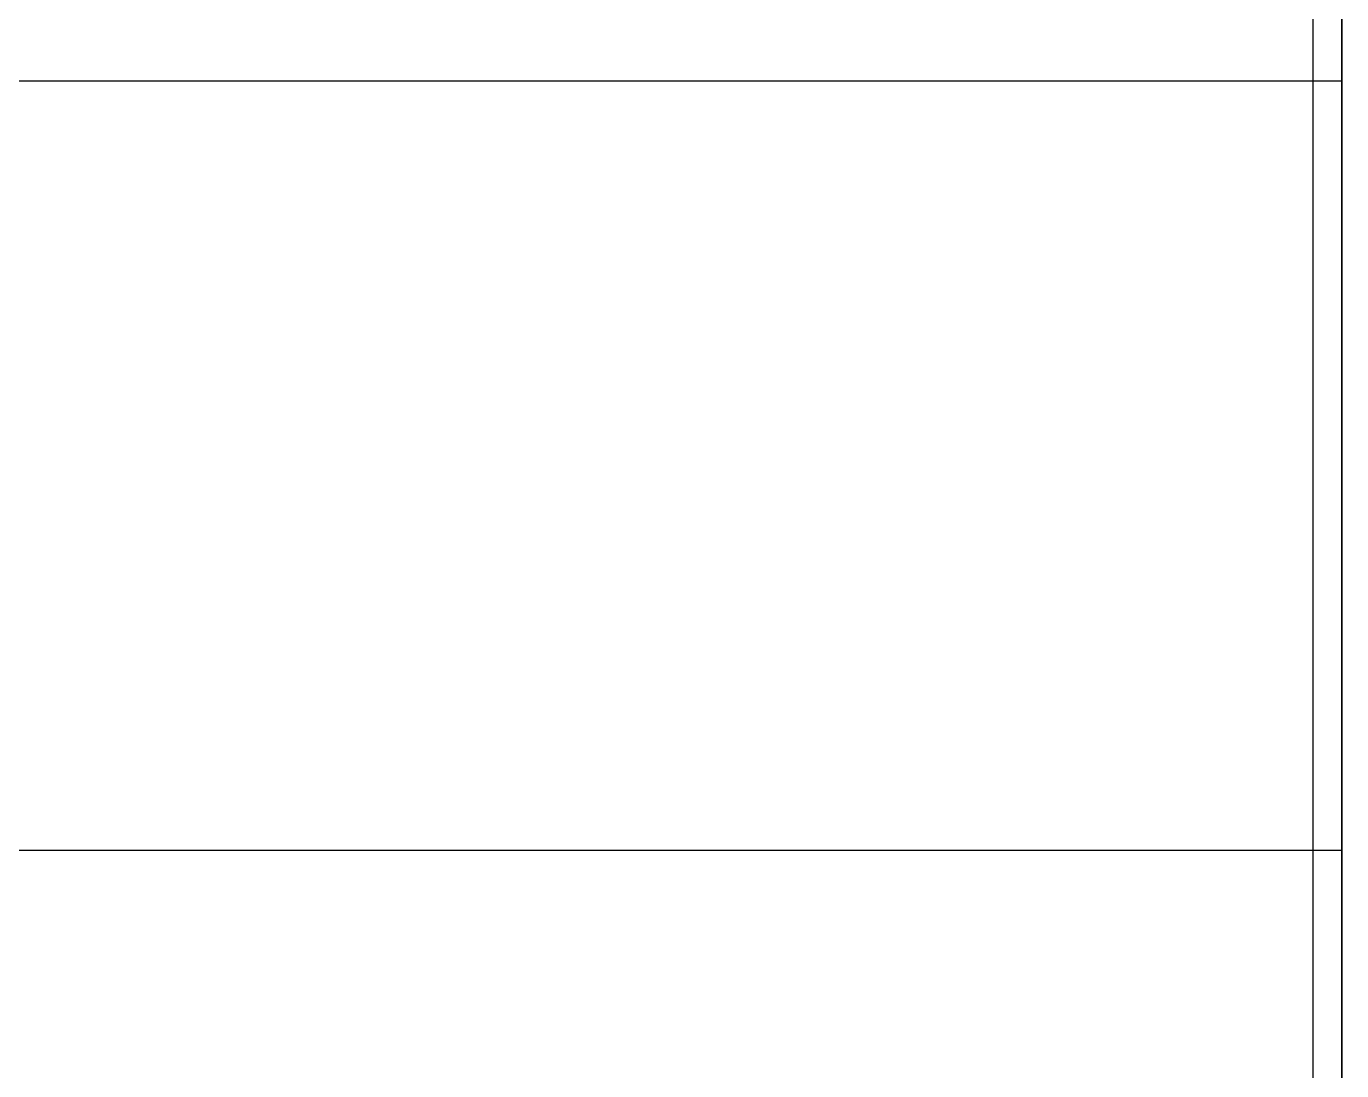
# Model space of a CAD drawing. Header units: inches. Extents: x 0 to 316, y -1 to 150.
# Drawn here: x 262.934 to 264.754, y 33.921 to 35.366 of the extents above; entities that cross this region are included whole.
import ezdxf

# ---------------------------------------------------------------- set-up
doc = ezdxf.new("R2010")
doc.units = ezdxf.units.IN
doc.header["$MEASUREMENT"] = 0

# ---------------------------------------------------------------- blocks, each defined once
blk = doc.blocks.new('Rittal TS8 FloorMount 8018814 Panel')
at = {"color": 9, "linetype": 'Continuous'}
blk.add_line((58.7535, 0), (58.7535, 66.417), dxfattribs=at)
at = {"color": 3, "linetype": 'Continuous'}
blk.add_line((58.9107, 66.417), (58.9107, 0), dxfattribs=at)

msp = doc.modelspace()

# ---------------------------------------------------------------- linework, layer by layer
at = {"linetype": 'Continuous'}
for p, q in [((264.75394, 25.21001), (264.75394, 40.93091)), ((260.98483, 35.29046), (264.75394, 35.29046)), ((260.98483, 34.22606), (264.75394, 34.22606))]:
    msp.add_line(p, q, dxfattribs=at)

# ---------------------------------------------------------------- block references
at = {"linetype": 'Continuous', "xscale": 0.2504457935124523, "yscale": 0.2504457935124523, "zscale": 0.2504457935124523}
msp.add_blockref('Rittal TS8 FloorMount 8018814 Panel', (250, 24.23776), dxfattribs=at)

doc.saveas('drawing.dxf')
